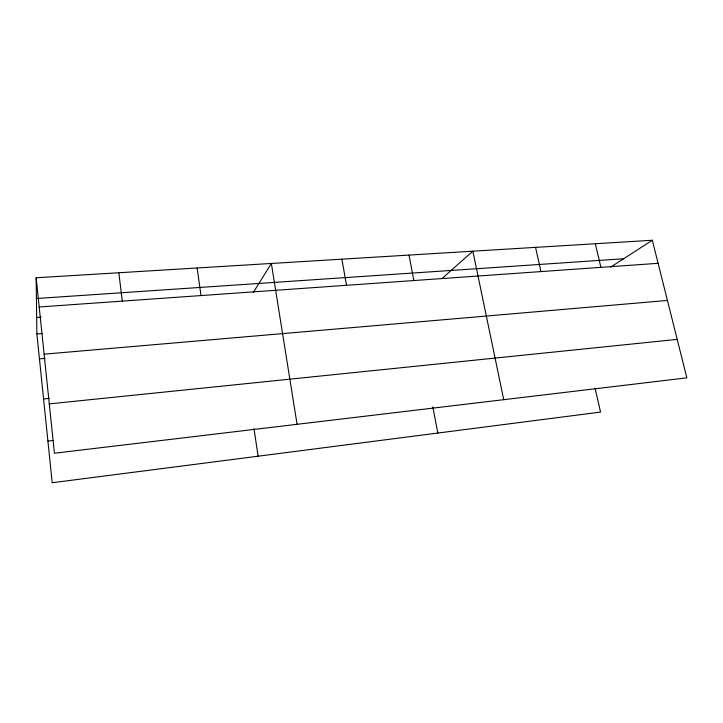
<?xml version="1.0" encoding="UTF-8"?>
<svg xmlns="http://www.w3.org/2000/svg" width="723" height="723" viewBox="0 0 723 723"><rect width="100%" height="100%" fill="white"/><g stroke="black" fill="none" stroke-linecap="round" stroke-linejoin="round"><path stroke-width="1.08" d="M253.186 292.679L271.36 263.461L297.072 424.311M441.889 278.644L472.86 251.188L503.723 399.674M610.628 267.121L652.327 240.262L686.85 377.849L54.424 453.231L36.15 277.786L652.327 240.262M47.908 441.084L53.484 440.443M49.281 403.886L677.198 339.376M43.579 398.969L49.191 398.409M39.449 358.861L45.016 358.373M44.103 354.171L667.428 300.443M595.074 388.215L600.551 412.083L52.201 482.738L36.882 333.963L42.431 333.529M36.665 317.496L41.13 317.162M39.187 306.986L658.111 263.317M36.421 298.518L623.615 258.762M595.309 243.732L600.912 267.356M535.553 247.374L540.949 271.586M408.983 255.083L413.881 280.551M432.824 406.877L437.831 433.05M341.898 259.168L346.516 285.305M253.981 428.622L258.12 456.204M197.099 267.989L201.021 295.571M118.807 272.752L122.314 301.12M36.15 277.786L36.882 333.963"/></g></svg>
